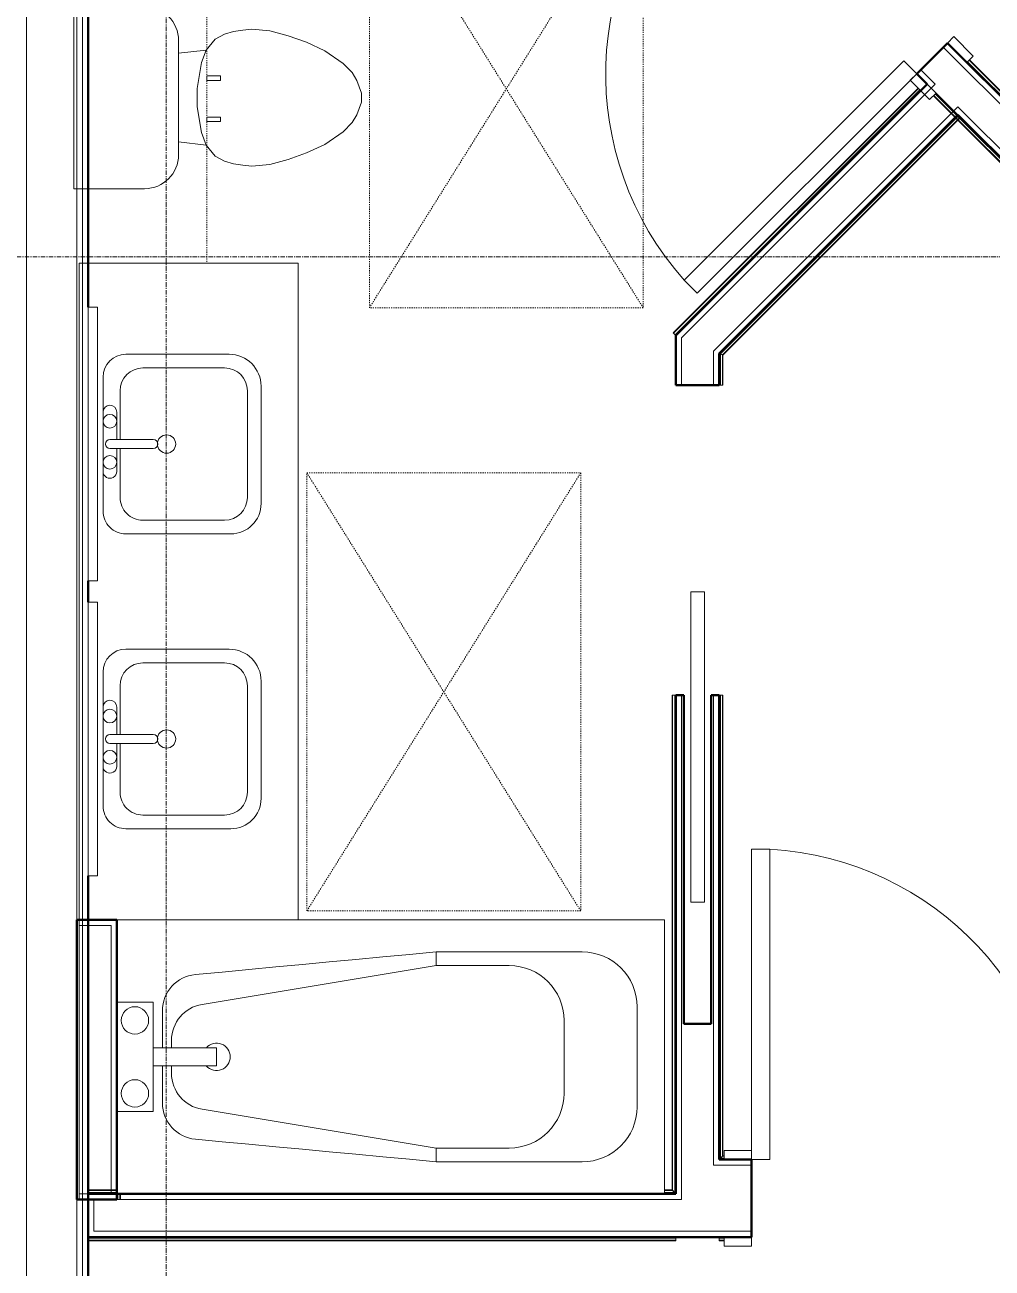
# Model space of a CAD drawing. Header units: inches. Extents: x -4218 to -1830, y 9756 to 12426.
# Drawn here: x -2515.8 to -2409.8, y 11424.4 to 11560.6 of the extents above; entities that cross this region are included whole.
import ezdxf

# ---------------------------------------------------------------- set-up
doc = ezdxf.new("R2010")
doc.units = ezdxf.units.IN
doc.header["$MEASUREMENT"] = 0
doc.linetypes.add('Dash', pattern=[0.25, 0.125, -0.125])
doc.linetypes.add('Grid Line 1_2_', pattern=[0.875, 0.5, -0.125, 0.125, -0.125])
for name, color, linetype, lineweight in [('0-1', 7, 'Continuous', 5), ('0-2', 252, 'Continuous', 9), ('A-DOOR-1', 7, 'Continuous', 9), ('A-DOOR-2', 50, 'Continuous', 20), ('A-DOOR-FRAM-1', 50, 'Continuous', 20), ('A-GENM-HDLN-1', 7, 'Dash', 9), ('A-WALL-1', 250, 'Continuous', 50), ('A-WALL-2', 10, 'Continuous', 13), ('A-WALL-3', 253, 'Continuous', 9), ('A-WALL-4', 254, 'Continuous', 9), ('A-WALL-5', 252, 'Continuous', 9), ('A-WALL-6', 7, 'Continuous', 9), ('I-WALL-1', 250, 'Continuous', 50), ('I-WALL-2', 254, 'Continuous', 9), ('I-WALL-3', 253, 'Continuous', 9), ('I-WALL-4', 252, 'Continuous', 9), ('I-WALL-5', 7, 'Continuous', 9), ('P-SANR-FIXT-1', 7, 'Continuous', 9), ('P-SANR-FIXT-2', 252, 'Continuous', 9), ('P-SANR-FIXT-3', 253, 'Continuous', 9), ('Q-CASE-1', 253, 'Continuous', 9), ('Q-CASE-2', 252, 'Continuous', 9), ('Q-CASE-3', 7, 'Continuous', 9), ('Q-CASE-5', 254, 'Continuous', 9), ('Q-CASE-6', 7, 'Dash', 9), ('S-GRID-1', 1, 'Grid Line 1_2_', 9)]:
    doc.layers.add(name, color=color, linetype=linetype, lineweight=lineweight)

# ---------------------------------------------------------------- blocks, each defined once
blk = doc.blocks.new('Basic Wall _ INT - W4BØF - _5_8 GYP - 2X4 WOOD_BATT_ - 5_8 GYP_ - ___-2683320-BACKGROUND - 1ST FLOOR')
at = {"layer": 'A-WALL-5'}
for p, q in [((-2444.75, 11526.83), (-2417.92, 11553.66)), ((-2417.67, 11553.41), (-2444.5, 11526.58)), ((-2444.79, 11526.87), (-2444.75, 11526.83)), ((-2444.7, 11526.79), (-2444.64, 11526.73)), ((-2444.52, 11526.6), (-2444.5, 11526.58))]:
    blk.add_line(p, q, dxfattribs=at)
at = {"layer": 'A-WALL-6'}
for p, q in [((-2444.79, 11526.87), (-2417.96, 11553.7)), ((-2417.76, 11553.5), (-2444.59, 11526.67)), ((-2444.59, 11526.67), (-2444.79, 11526.87)), ((-2444.53, 11526.61), (-2444.59, 11526.67)), ((-2444.5, 11526.58), (-2444.53, 11526.61))]:
    blk.add_line(p, q, dxfattribs=at)
blk = doc.blocks.new('Basic Wall _ INT - W4BØF - _5_8 GYP - 2X4 WOOD_BATT_ - 5_8 GYP_ - ___-2683319-BACKGROUND - 1ST FLOOR')
at = {"layer": 'A-WALL-3'}
for p, q in [((-2413.65, 11550.22), (-2413.57, 11550.29)), ((-2413.56, 11550.71), (-2413.52, 11550.68)), ((-2413.56, 11550.3), (-2413.5, 11550.36)), ((-2413.52, 11550.68), (-2413.52, 11550.67)), ((-2413.52, 11550.67), (-2413.52, 11550.67)), ((-2413.52, 11550.67), (-2413.31, 11550.47)), ((-2439.75, 11524.61), (-2439.72, 11524.6)), ((-2439.61, 11524.56), (-2439.55, 11524.53)), ((-2439.54, 11524.53), (-2439.4, 11524.47)), ((-2439.4, 11524.47), (-2439.34, 11524.44))]:
    blk.add_line(p, q, dxfattribs=at)
at = {"layer": 'A-WALL-4'}
for p, q in [((-2413.59, 11550.74), (-2413.6, 11550.76)), ((-2413.4, 11550.55), (-2413.46, 11550.61)), ((-2413.31, 11550.47), (-2413.36, 11550.51))]:
    blk.add_line(p, q, dxfattribs=at)
at = {"layer": 'A-WALL-5'}
for p, q in [((-2413.6, 11550.76), (-2439.75, 11524.61)), ((-2413.6, 11550.76), (-2413.57, 11550.73)), ((-2439.4, 11524.47), (-2413.65, 11550.22)), ((-2413.6, 11550.17), (-2413.53, 11550.25)), ((-2413.57, 11550.73), (-2413.56, 11550.71)), ((-2413.52, 11550.26), (-2413.46, 11550.32))]:
    blk.add_line(p, q, dxfattribs=at)
at = {"layer": 'A-WALL-6'}
for p, q in [((-2439.62, 11524.56), (-2413.52, 11550.67)), ((-2439.34, 11524.44), (-2413.6, 11550.17))]:
    blk.add_line(p, q, dxfattribs=at)
at = {"layer": 'A-WALL-6', "flags": 128}
for points in [[(-2439.62, 11524.56), (-2439.63, 11524.56), (-2439.63, 11524.57), (-2439.65, 11524.57), (-2439.66, 11524.58), (-2439.68, 11524.59), (-2439.71, 11524.6)], [(-2439.34, 11524.44), (-2439.45, 11524.49), (-2439.55, 11524.53), (-2439.6, 11524.55), (-2439.62, 11524.56)]]:
    blk.add_lwpolyline(points, dxfattribs=at)
blk = doc.blocks.new('Basic Wall _ INT - W4BØF - _5_8 GYP - 2X4 WOOD_BATT_ - 5_8 GYP_ - ___-2683322-BACKGROUND - 1ST FLOOR')
at = {"layer": 'A-WALL-3'}
for p, q in [((-2439.72, 11524.6), (-2439.75, 11524.61)), ((-2439.55, 11524.53), (-2439.61, 11524.56)), ((-2439.4, 11524.47), (-2439.54, 11524.53)), ((-2439.34, 11524.44), (-2439.4, 11524.47)), ((-2439.75, 11436.27), (-2439.72, 11436.3)), ((-2439.61, 11436.41), (-2439.55, 11436.47)), ((-2439.54, 11436.48), (-2439.4, 11436.62)), ((-2439.4, 11436.62), (-2439.34, 11436.69))]:
    blk.add_line(p, q, dxfattribs=at)
at = {"layer": 'A-WALL-5'}
for p, q in [((-2439.75, 11524.61), (-2439.75, 11521.15)), ((-2439.4, 11521.15), (-2439.4, 11524.47)), ((-2439.75, 11521.15), (-2439.72, 11521.15)), ((-2439.61, 11521.15), (-2439.55, 11521.15)), ((-2439.54, 11521.15), (-2439.4, 11521.15)), ((-2439.4, 11521.15), (-2439.34, 11521.15)), ((-2439.72, 11487.15), (-2439.75, 11487.15)), ((-2439.75, 11487.15), (-2439.75, 11436.27)), ((-2439.55, 11487.15), (-2439.61, 11487.15)), ((-2439.4, 11487.15), (-2439.54, 11487.15)), ((-2439.34, 11487.15), (-2439.4, 11487.15)), ((-2439.4, 11436.62), (-2439.4, 11487.15))]:
    blk.add_line(p, q, dxfattribs=at)
at = {"layer": 'A-WALL-6'}
for p, q in [((-2439.62, 11521.15), (-2439.62, 11524.56)), ((-2439.34, 11521.15), (-2439.34, 11524.44)), ((-2439.71, 11521.15), (-2439.75, 11521.15)), ((-2439.62, 11521.15), (-2439.71, 11521.15)), ((-2439.34, 11521.15), (-2439.62, 11521.15)), ((-2439.75, 11487.15), (-2439.71, 11487.15)), ((-2439.71, 11487.15), (-2439.62, 11487.15)), ((-2439.62, 11436.4), (-2439.62, 11487.15)), ((-2439.62, 11487.15), (-2439.34, 11487.15)), ((-2439.34, 11436.69), (-2439.34, 11487.15))]:
    blk.add_line(p, q, dxfattribs=at)
at = {"layer": 'A-WALL-6', "flags": 128}
for points in [[(-2439.71, 11524.6), (-2439.68, 11524.59), (-2439.66, 11524.58), (-2439.65, 11524.57), (-2439.63, 11524.57), (-2439.63, 11524.56), (-2439.62, 11524.56)], [(-2439.62, 11524.56), (-2439.6, 11524.55), (-2439.55, 11524.53), (-2439.45, 11524.49), (-2439.34, 11524.44)], [(-2439.62, 11436.4), (-2439.63, 11436.39), (-2439.63, 11436.39), (-2439.65, 11436.37), (-2439.66, 11436.36), (-2439.68, 11436.34), (-2439.71, 11436.31)], [(-2439.34, 11436.69), (-2439.45, 11436.57), (-2439.55, 11436.47), (-2439.6, 11436.42), (-2439.62, 11436.4)]]:
    blk.add_lwpolyline(points, dxfattribs=at)
blk = doc.blocks.new('Basic Wall _ INT - W4BØF - _5_8 GYP - 2X4 WOOD_BATT_ - 5_8 GYP_ - ___-2683321-BACKGROUND - 1ST FLOOR')
at = {"layer": 'A-WALL-3'}
for p, q in [((-2444.91, 11432.94), (-2444.85, 11432.87)), ((-2444.85, 11432.87), (-2444.7, 11432.73)), ((-2444.7, 11432.72), (-2444.64, 11432.66)), ((-2444.52, 11432.55), (-2444.5, 11432.52))]:
    blk.add_line(p, q, dxfattribs=at)
at = {"layer": 'A-WALL-5'}
for p, q in [((-2444.85, 11487.15), (-2444.91, 11487.15)), ((-2444.7, 11487.15), (-2444.85, 11487.15)), ((-2444.85, 11432.87), (-2444.85, 11487.15)), ((-2444.64, 11487.15), (-2444.7, 11487.15)), ((-2444.5, 11487.15), (-2444.52, 11487.15)), ((-2444.5, 11487.15), (-2444.5, 11432.52))]:
    blk.add_line(p, q, dxfattribs=at)
at = {"layer": 'A-WALL-6'}
for p, q in [((-2444.91, 11487.15), (-2444.62, 11487.15)), ((-2444.91, 11432.94), (-2444.91, 11487.15)), ((-2444.62, 11487.15), (-2444.62, 11432.65)), ((-2444.62, 11487.15), (-2444.54, 11487.15)), ((-2444.54, 11487.15), (-2444.5, 11487.15))]:
    blk.add_line(p, q, dxfattribs=at)
at = {"layer": 'A-WALL-6', "flags": 128}
for points in [[(-2444.62, 11432.65), (-2444.64, 11432.67), (-2444.7, 11432.72), (-2444.79, 11432.82), (-2444.91, 11432.94)], [(-2444.54, 11432.56), (-2444.56, 11432.59), (-2444.58, 11432.61), (-2444.6, 11432.62), (-2444.61, 11432.64), (-2444.62, 11432.64), (-2444.62, 11432.65)]]:
    blk.add_lwpolyline(points, dxfattribs=at)
blk = doc.blocks.new('Bath Tub - Maestro - 60_x30_-1352617-BACKGROUND - 1ST FLOOR')
at = {"layer": 'P-SANR-FIXT-1'}
for p, q in [((60, 30), (19.88, 30)), ((60, 0), (60, 30)), ((35, 26.5), (51, 26.5)), ((35, 26.5), (35, 25)), ((35, 25), (9.35, 20.74)), ((43, 25), (35, 25)), ((4, 21), (0, 21)), ((4, 16), (4, 21)), ((57, 20.5), (57, 9.5)), ((5, 16), (5, 20.04)), ((49, 11), (49, 19)), ((6, 16.8), (6, 16)), ((4, 14), (4, 16)), ((4, 16), (10.94, 16)), ((10.94, 14), (10.94, 16)), ((4, 9), (4, 14)), ((10.94, 14), (4, 14)), ((5, 9.96), (5, 14)), ((6, 14), (6, 13.2)), ((0, 9), (4, 9)), ((9.35, 9.26), (35, 5)), ((35, 3.5), (35, 5)), ((35, 5), (43, 5)), ((51, 3.5), (35, 3.5))]:
    blk.add_line(p, q, dxfattribs=at)
at = {"layer": 'P-SANR-FIXT-1', "flags": 128}
for points in [[(8.63, 24.03), (11.56, 24.3), (14.49, 24.58), (17.42, 24.85), (20.35, 25.13), (23.28, 25.4), (26.21, 25.68), (29.14, 25.95), (32.07, 26.23), (35, 26.5)], [(35, 3.5), (32.07, 3.77), (29.14, 4.05), (26.21, 4.32), (23.28, 4.6), (20.35, 4.87), (17.42, 5.15), (14.49, 5.42), (11.56, 5.7), (8.63, 5.97)]]:
    blk.add_lwpolyline(points, dxfattribs=at)
at = {"layer": 'P-SANR-FIXT-1'}
for centre, radius, start, end in [((51, 20.5), 6, 360, 90), ((43, 19), 6, 360, 90), ((9, 20.04), 4, 95.3558, 180), ((2, 19), 1.5, 360, 180), ((10, 16.8), 4, 99.4223, 180), ((2, 19), 1.5, 180, 360), ((10.94, 15), 1.5, 360, 137.9289), ((10.94, 15), 1.5, 222.0711, 360), ((2, 11), 1.5, 360, 180), ((10, 13.2), 4, 180, 260.5777), ((2, 11), 1.5, 180, 360), ((43, 11), 6, 270, 0), ((9, 9.96), 4, 180, 264.6442), ((51, 9.5), 6, 270, 360)]:
    blk.add_arc(centre, radius, start, end, dxfattribs=at)
at = {"layer": 'P-SANR-FIXT-2'}
for p, q in [((0, 30), (0, 21)), ((0, 21), (0, 9)), ((0, 9), (0, 0)), ((0, 0), (60, 0))]:
    blk.add_line(p, q, dxfattribs=at)
at = {"layer": 'P-SANR-FIXT-3'}
blk.add_line((0, 21), (0, 9), dxfattribs=at)
blk = doc.blocks.new('Toilet-Domestic-3D - Toilet-Domestic-3D-V4-BACKGROUND - 1ST FLOOR')
at = {"layer": 'P-SANR-FIXT-1'}
for p, q in [((-3.74, 10), (-2.74, 11)), ((-2.74, 11), (-1.87, 11.5)), ((-1.87, 11.5), (-0.5, 12)), ((-0.5, 12), (0.5, 12)), ((0.5, 12), (1.87, 11.5)), ((1.87, 11.5), (2.74, 11)), ((2.74, 11), (3.74, 10)), ((-5.13, 8), (-3.74, 10)), ((3.74, 10), (5.13, 8)), ((-6.06, 6), (-5.13, 8)), ((5.13, 8), (6.06, 6)), ((-6.79, 4), (-6.06, 6)), ((6.06, 6), (6.79, 4)), ((-7.33, 1.99), (-6.79, 4)), ((6.79, 4), (7.33, 1.99)), ((-7.5, 0), (-7.33, 1.99)), ((7.33, 1.99), (7.5, 0)), ((-7.41, -1), (-7.5, 0)), ((-7.24, -2), (-7.41, -1)), ((7.41, -1), (7.24, -2)), ((7.5, 0), (7.41, -1)), ((-6.97, -3), (-7.24, -2)), ((7.24, -2), (6.97, -3)), ((-6.4, -4), (-6.97, -3)), ((-5.21, -5), (-6.4, -4)), ((6.4, -4), (5.21, -5)), ((6.97, -3), (6.4, -4)), ((-3.84, -5.5), (-5.21, -5)), ((-4.86, -8.02), (-5.21, -5)), ((5.21, -5), (3.84, -5.5)), ((4.86, -8.02), (5.21, -5)), ((-1, -6), (-3.84, -5.5)), ((1, -6), (-1, -6)), ((3.84, -5.5), (1, -6)), ((6.25, -8.02), (-6.25, -8.02)), ((-9.98, -11.75), (-9.98, -17.93)), ((9.98, -17.93), (9.98, -11.75))]:
    blk.add_line(p, q, dxfattribs=at)
for centre, start, end in [((-6.25, -11.75), 90, 180), ((6.25, -11.75), 0, 90)]:
    blk.add_arc(centre, 3.73, start, end, dxfattribs=at)
at = {"layer": 'P-SANR-FIXT-2'}
for p, q in [((-9.98, -17.93), (-9.98, -19.48)), ((9.98, -19.48), (9.98, -17.93)), ((-9.98, -19.48), (9.98, -19.48))]:
    blk.add_line(p, q, dxfattribs=at)
blk = doc.blocks.new('Bath Vanity - Bath Vanity 72_-V5-BACKGROUND - 1ST FLOOR')
at = {"layer": 'Q-CASE-1'}
blk.add_line((36.74, 0), (36.74, 1), dxfattribs=at)
at = {"layer": 'Q-CASE-2'}
for p, q in [((36.74, 1), (36.74, 4.12)), ((-35.26, 1), (-35.26, 0)), ((-35.26, 0), (36.74, 0))]:
    blk.add_line(p, q, dxfattribs=at)
at = {"layer": 'Q-CASE-3'}
for p, q in [((36.74, 24), (-35.26, 24)), ((-35.26, 24), (-35.26, 1)), ((36.74, 4.12), (36.74, 24))]:
    blk.add_line(p, q, dxfattribs=at)
blk = doc.blocks.new('POCKET - FLUSH - 2-10 x 6-8-2882529-BACKGROUND - 1ST FLOOR')
at = {"layer": 'A-DOOR-2'}
for p, q in [((-39.67, 0.75), (-39.67, -0.75)), ((-5.67, 0.75), (-39.67, 0.75)), ((-5.67, -0.75), (-5.67, 0.75)), ((-39.67, -0.75), (-5.67, -0.75))]:
    blk.add_line(p, q, dxfattribs=at)
blk = doc.blocks.new('ADA Clearances - 30_x48_-1721104-BACKGROUND - 1ST FLOOR')
at = {"layer": 'A-GENM-HDLN-1'}
for p, q in [((15, 24), (-15, -24)), ((-15, 24), (15, -24)), ((-15, -24), (-15, 24)), ((-15, 24), (15, 24)), ((15, 24), (15, -24)), ((15, -24), (-15, -24))]:
    blk.add_line(p, q, dxfattribs=at)
blk = doc.blocks.new('M_Sink Vanity-Square - 500 x 440mm-V3-BACKGROUND - 1ST FLOOR')
at = {"layer": 'P-SANR-FIXT-1'}
for p, q in [((-5.72, 10.23), (7.14, 10.23)), ((-5.72, 10.23), (7.14, 10.23)), ((-5.22, 8.73), (6.46, 8.73)), ((10.46, 6.91), (10.46, -4.59)), ((10.46, 6.91), (10.46, -4.59)), ((-9.22, -4.59), (-9.22, 6.73)), ((-9.22, -4.59), (-9.22, 6.73)), ((-7.72, -2.72), (-7.72, 6.23)), ((8.96, 6.23), (8.96, -2.72)), ((0.12, -6.33), (0.12, -1.59)), ((1.12, -6.33), (1.12, -1.59)), ((0.12, -5.22), (-5.22, -5.22)), ((6.46, -5.22), (1.12, -5.22)), ((-2.88, -5.59), (0.12, -5.59)), ((1.12, -5.59), (3.62, -5.59)), ((7.96, -7.09), (-6.72, -7.09)), ((7.96, -7.09), (-6.72, -7.09)), ((3.62, -7.09), (-2.88, -7.09))]:
    blk.add_line(p, q, dxfattribs=at)
for centre, radius, start, end in [((-5.72, 6.73), 3.5, 90, 180), ((-5.72, 6.73), 3.5, 90, 180), ((7.14, 6.91), 3.32, 0, 90), ((7.14, 6.91), 3.32, 360, 90), ((-5.22, 6.23), 2.5, 90, 180), ((6.46, 6.23), 2.5, 360, 90), ((0.62, -0.13), 1, 360, 180), ((0.62, -0.13), 1, 180, 0), ((0.62, -1.59), 0.5, 360, 180), ((-5.22, -2.72), 2.5, 180, 270), ((6.46, -2.72), 2.5, 270, 360), ((-6.72, -4.59), 2.5, 180, 270), ((-6.72, -4.59), 2.5, 180, 270), ((7.96, -4.59), 2.5, 270, 0), ((7.96, -4.59), 2.5, 270, 0), ((-2.88, -6.34), 0.75, 90, 270), ((-1.88, -6.34), 0.75, 360, 180), ((-1.88, -6.34), 0.75, 180, 0), ((0.62, -6.33), 0.5, 180, 0), ((2.62, -6.34), 0.75, 0, 180), ((2.62, -6.34), 0.75, 180, 0), ((3.62, -6.34), 0.75, 270, 90)]:
    blk.add_arc(centre, radius, start, end, dxfattribs=at)
blk = doc.blocks.new('Basic Wall _ INT - W4BØF - _5_8 GYP - 2X4 WOOD_BATT_ - 5_8 GYP_ - ___-2683326-BACKGROUND - 1ST FLOOR')
at = {"layer": 'A-WALL-3'}
for p, q in [((-2487, 11631.05), (-2486.8, 11631.25)), ((-2486.07, 11630.44), (-2486.82, 11631.19)), ((-2487.09, 11630.96), (-2487.06, 11630.99)), ((-2487.06, 11630.99), (-2487, 11631.05)), ((-2487.06, 11630.93), (-2486.34, 11630.21)), ((-2486.29, 11630.17), (-2485.97, 11629.85)), ((-2485.71, 11630.08), (-2486.05, 11630.41)), ((-2440.92, 11584.79), (-2438.8, 11582.67)), ((-2414.75, 11558.63), (-2412.63, 11556.5)), ((-2359.52, 11503.4), (-2359.5, 11503.41)), ((-2359.38, 11503.45), (-2359.32, 11503.48)), ((-2359.32, 11503.48), (-2359.17, 11503.54)), ((-2359.17, 11503.54), (-2359.11, 11503.57))]:
    blk.add_line(p, q, dxfattribs=at)
at = {"layer": 'A-WALL-4'}
for p, q in [((-2486.88, 11631.17), (-2486.94, 11631.11)), ((-2486.8, 11631.25), (-2486.84, 11631.21)), ((-2487.07, 11630.98), (-2487.09, 11630.96))]:
    blk.add_line(p, q, dxfattribs=at)
at = {"layer": 'A-WALL-5'}
for p, q in [((-2486.02, 11630.48), (-2486.78, 11631.24)), ((-2486.24, 11630.29), (-2486.97, 11631.02)), ((-2485.88, 11629.93), (-2486.21, 11630.25)), ((-2485.67, 11630.12), (-2486, 11630.46)), ((-2485.94, 11629.81), (-2440.92, 11584.79)), ((-2440.67, 11585.04), (-2485.69, 11630.06)), ((-2412.63, 11556.5), (-2359.52, 11503.4)), ((-2359.17, 11503.54), (-2412.38, 11556.75))]:
    blk.add_line(p, q, dxfattribs=at)
at = {"layer": 'A-WALL-6'}
for p, q in [((-2440.83, 11584.88), (-2485.85, 11629.9)), ((-2440.62, 11585.08), (-2485.65, 11630.11)), ((-2359.4, 11503.45), (-2412.54, 11556.59)), ((-2359.11, 11503.57), (-2412.34, 11556.8))]:
    blk.add_line(p, q, dxfattribs=at)
at = {"layer": 'A-WALL-6', "flags": 128}
for points in [[(-2359.4, 11503.45), (-2359.4, 11503.45), (-2359.41, 11503.44), (-2359.42, 11503.44), (-2359.44, 11503.43), (-2359.46, 11503.42), (-2359.48, 11503.41)], [(-2359.11, 11503.57), (-2359.23, 11503.52), (-2359.32, 11503.48), (-2359.38, 11503.46), (-2359.4, 11503.45)]]:
    blk.add_lwpolyline(points, dxfattribs=at)
blk = doc.blocks.new('Basic Wall _ INT - W4BØF - _5_8 GYP - 2X4 WOOD_BATT_ - 5_8 GYP_ - ___-2683325-BACKGROUND - 1ST FLOOR')
at = {"layer": 'A-WALL-3'}
for p, q in [((-2490.74, 11627.31), (-2490.54, 11627.51)), ((-2489.55, 11626.21), (-2490.7, 11627.35)), ((-2490.54, 11627.51), (-2490.48, 11627.57)), ((-2490.48, 11627.57), (-2490.45, 11627.6)), ((-2490.45, 11627.6), (-2489.3, 11626.45)), ((-2476.9, 11613.56), (-2480.26, 11616.92)), ((-2480.01, 11617.17), (-2476.66, 11613.81)), ((-2444.28, 11581.43), (-2442.15, 11579.31)), ((-2418.11, 11555.27), (-2416.96, 11554.12)), ((-2414.29, 11550.95), (-2416.24, 11552.9)), ((-2415.99, 11553.15), (-2413.6, 11550.76)), ((-2413.85, 11550.51), (-2414.29, 11550.95)), ((-2413.64, 11550.3), (-2413.71, 11550.37)), ((-2413.56, 11550.22), (-2413.64, 11550.3)), ((-2364.69, 11501.26), (-2364.62, 11501.28)), ((-2364.62, 11501.28), (-2364.56, 11501.31)), ((-2364.53, 11501.32), (-2364.48, 11501.34)), ((-2364.48, 11501.34), (-2364.41, 11501.37)), ((-2364.3, 11501.42), (-2364.27, 11501.43))]:
    blk.add_line(p, q, dxfattribs=at)
at = {"layer": 'A-WALL-4'}
for p, q in [((-2490.7, 11627.35), (-2490.74, 11627.31)), ((-2490.59, 11627.46), (-2490.65, 11627.4)), ((-2490.45, 11627.6), (-2490.47, 11627.59)), ((-2416.96, 11554.12), (-2415.99, 11553.15))]:
    blk.add_line(p, q, dxfattribs=at)
at = {"layer": 'A-WALL-5'}
for p, q in [((-2489.59, 11626.16), (-2490.74, 11627.31)), ((-2490.54, 11627.51), (-2489.39, 11626.37)), ((-2480.97, 11617.63), (-2489.55, 11626.21)), ((-2489.3, 11626.45), (-2480.72, 11617.88)), ((-2476.95, 11613.52), (-2480.31, 11616.88)), ((-2480.08, 11617.06), (-2476.76, 11613.74)), ((-2444.52, 11581.18), (-2476.2, 11612.85)), ((-2475.95, 11613.1), (-2444.28, 11581.43)), ((-2414.34, 11550.91), (-2416.28, 11552.85)), ((-2416.08, 11553.06), (-2414.13, 11551.11)), ((-2413.9, 11550.47), (-2414.33, 11550.9)), ((-2414.13, 11551.11), (-2413.69, 11550.67)), ((-2413.6, 11550.76), (-2364.27, 11501.43)), ((-2413.69, 11550.26), (-2413.75, 11550.32)), ((-2413.6, 11550.17), (-2413.69, 11550.26)), ((-2364.62, 11501.28), (-2413.56, 11550.22))]:
    blk.add_line(p, q, dxfattribs=at)
at = {"layer": 'A-WALL-6'}
for p, q in [((-2481.01, 11617.58), (-2489.59, 11626.16)), ((-2489.39, 11626.37), (-2480.81, 11617.79)), ((-2444.57, 11581.14), (-2476.24, 11612.81)), ((-2476.04, 11613.01), (-2444.36, 11581.34)), ((-2413.69, 11550.67), (-2364.4, 11501.38)), ((-2364.69, 11501.26), (-2413.6, 11550.17))]:
    blk.add_line(p, q, dxfattribs=at)
at = {"layer": 'A-WALL-6', "flags": 128}
for points in [[(-2364.4, 11501.38), (-2364.42, 11501.37), (-2364.48, 11501.34), (-2364.57, 11501.31), (-2364.69, 11501.26)], [(-2364.32, 11501.41), (-2364.34, 11501.4), (-2364.36, 11501.39), (-2364.37, 11501.39), (-2364.39, 11501.38), (-2364.4, 11501.38), (-2364.4, 11501.38)]]:
    blk.add_lwpolyline(points, dxfattribs=at)
blk = doc.blocks.new('SWING - SINGLE - FLUSH - 2-10 x 6-8 - PRIVACY-3199405-BACKGROUND - 1ST FLOOR')
at = {"layer": 'A-DOOR-1'}
blk.add_arc((17, -2.38), 34.07, 180, 266.6343, dxfattribs=at)
at = {"layer": 'A-DOOR-2'}
for p, q in [((15, -2.38), (15, -36.38)), ((17, -2.38), (15, -2.38)), ((17, -2.38), (17, -36.38)), ((17, -36.38), (15, -36.38))]:
    blk.add_line(p, q, dxfattribs=at)
at = {"layer": 'A-DOOR-FRAM-1'}
for p, q in [((-20, 2.37), (-20, 3.37)), ((-20, 3.37), (-17, 3.37)), ((-17, 3.37), (-17, 2.37)), ((17, 2.37), (17, 3.37)), ((17, 3.37), (20, 3.37)), ((20, 3.37), (20, 2.37)), ((-17, 2.37), (-20, 2.37)), ((20, 2.37), (17, 2.37)), ((-20, -2.38), (-17, -2.38)), ((-20, -3.38), (-20, -2.38)), ((-17, -2.38), (-17, -3.38)), ((17, -2.38), (20, -2.38)), ((17, -3.38), (17, -2.38)), ((20, -2.38), (20, -3.38)), ((-17, -3.38), (-20, -3.38)), ((20, -3.38), (17, -3.38))]:
    blk.add_line(p, q, dxfattribs=at)
blk = doc.blocks.new('Basic Wall _ INT - W4BØF - _5_8 GYP - 2X4 WOOD_BATT_ - 5_8 GYP_ - ___-2695076-BACKGROUND - 1ST FLOOR')
at = {"layer": 'A-WALL-3'}
for p, q in [((-2508.87, 11427.77), (-2508.87, 11427.75)), ((-2508.87, 11427.63), (-2508.87, 11427.57)), ((-2508.87, 11427.57), (-2508.87, 11427.42)), ((-2508.87, 11427.42), (-2508.87, 11427.36))]:
    blk.add_line(p, q, dxfattribs=at)
at = {"layer": 'A-WALL-5'}
for p, q in [((-2508.87, 11427.73), (-2508.87, 11427.77)), ((-2508.87, 11427.77), (-2444.5, 11427.77)), ((-2508.87, 11427.71), (-2508.87, 11427.73)), ((-2508.87, 11427.65), (-2508.87, 11427.71)), ((-2508.87, 11427.36), (-2508.87, 11427.65)), ((-2444.5, 11427.42), (-2508.87, 11427.42)), ((-2444.5, 11427.75), (-2444.5, 11427.77)), ((-2444.5, 11427.57), (-2444.5, 11427.63)), ((-2444.5, 11427.42), (-2444.5, 11427.57)), ((-2444.5, 11427.36), (-2444.5, 11427.42))]:
    blk.add_line(p, q, dxfattribs=at)
at = {"layer": 'A-WALL-6'}
for p, q in [((-2508.87, 11427.65), (-2444.5, 11427.65)), ((-2444.5, 11427.36), (-2508.87, 11427.36)), ((-2444.5, 11427.77), (-2444.5, 11427.73)), ((-2444.5, 11427.73), (-2444.5, 11427.65)), ((-2444.5, 11427.65), (-2444.5, 11427.36))]:
    blk.add_line(p, q, dxfattribs=at)
blk = doc.blocks.new('Basic Wall _ INT - W4BØF - _5_8 GYP - 2X4 WOOD_BATT_ - 5_8 GYP_ - ___-2695077-BACKGROUND - 1ST FLOOR')
at = {"layer": 'A-WALL-3'}
for p, q in [((-2508.87, 11432.65), (-2508.87, 11432.94)), ((-2506.37, 11432.87), (-2508.87, 11432.87)), ((-2508.87, 11432.56), (-2508.87, 11432.65)), ((-2508.87, 11432.52), (-2508.87, 11432.56)), ((-2505.75, 11432.87), (-2506.37, 11432.87)), ((-2506.37, 11432.52), (-2505.75, 11432.52)), ((-2444.85, 11432.87), (-2444.91, 11432.94)), ((-2444.7, 11432.73), (-2444.85, 11432.87)), ((-2444.64, 11432.66), (-2444.7, 11432.72)), ((-2444.5, 11432.52), (-2444.52, 11432.55))]:
    blk.add_line(p, q, dxfattribs=at)
at = {"layer": 'A-WALL-4'}
for p, q in [((-2508.87, 11432.94), (-2508.87, 11432.87)), ((-2508.87, 11432.87), (-2508.87, 11432.73)), ((-2508.87, 11432.72), (-2508.87, 11432.66)), ((-2508.87, 11432.55), (-2508.87, 11432.52)), ((-2508.87, 11432.52), (-2506.37, 11432.52))]:
    blk.add_line(p, q, dxfattribs=at)
at = {"layer": 'A-WALL-5'}
for p, q in [((-2506.37, 11432.94), (-2508.87, 11432.94)), ((-2506.37, 11432.65), (-2508.87, 11432.65)), ((-2505.75, 11432.94), (-2506.37, 11432.94)), ((-2505.75, 11432.65), (-2506.37, 11432.65)), ((-2444.85, 11432.87), (-2445.75, 11432.87)), ((-2445.75, 11432.52), (-2444.5, 11432.52))]:
    blk.add_line(p, q, dxfattribs=at)
at = {"layer": 'A-WALL-6'}
for p, q in [((-2444.91, 11432.94), (-2445.75, 11432.94)), ((-2444.62, 11432.65), (-2445.75, 11432.65))]:
    blk.add_line(p, q, dxfattribs=at)
at = {"layer": 'A-WALL-6', "flags": 128}
for points in [[(-2444.91, 11432.94), (-2444.79, 11432.82), (-2444.7, 11432.72), (-2444.64, 11432.67), (-2444.62, 11432.65)], [(-2444.62, 11432.65), (-2444.62, 11432.64), (-2444.61, 11432.64), (-2444.6, 11432.62), (-2444.58, 11432.61), (-2444.56, 11432.59), (-2444.54, 11432.56)]]:
    blk.add_lwpolyline(points, dxfattribs=at)
blk = doc.blocks.new('SWING - SINGLE - FLUSH - 2-10 x 6-8 - PRIVACY-3199419-BACKGROUND - 1ST FLOOR')
at = {"layer": 'A-DOOR-1'}
blk.add_arc((17, -4.25), 34.07, 180, 266.6343, dxfattribs=at)
at = {"layer": 'A-DOOR-2'}
for p, q in [((15, -4.25), (15, -38.26)), ((17, -4.25), (15, -4.25)), ((17, -4.25), (17, -38.26)), ((17, -38.26), (15, -38.26))]:
    blk.add_line(p, q, dxfattribs=at)
at = {"layer": 'A-DOOR-FRAM-1'}
for p, q in [((-20, 4.25), (-20, 5.25)), ((-20, 5.25), (-17, 5.25)), ((-17, 4.25), (-20, 4.25)), ((-17, 5.25), (-17, 4.25)), ((17, 4.25), (17, 5.25)), ((17, 5.25), (20, 5.25)), ((20, 4.25), (17, 4.25)), ((20, 5.25), (20, 4.25)), ((-20, -4.25), (-17, -4.25)), ((-20, -5.25), (-20, -4.25)), ((-17, -5.25), (-20, -5.25)), ((-17, -4.25), (-17, -5.25)), ((17, -4.25), (20, -4.25)), ((17, -5.25), (17, -4.25)), ((20, -5.25), (17, -5.25)), ((20, -4.25), (20, -5.25))]:
    blk.add_line(p, q, dxfattribs=at)
blk = doc.blocks.new('Basic Wall _ INT - W8BØF - _5_8 GYP - 2X8 WOOD_BATT_ - 5_8 GYP_ - ___-2704764-BACKGROUND - 1ST FLOOR')
at = {"layer": 'I-WALL-3'}
for p, q in [((-2439.72, 11436.3), (-2439.75, 11436.27)), ((-2439.55, 11436.47), (-2439.61, 11436.41)), ((-2439.4, 11436.62), (-2439.54, 11436.48)), ((-2439.34, 11436.69), (-2439.4, 11436.62)), ((-2364.62, 11436.62), (-2364.69, 11436.69)), ((-2364.48, 11436.48), (-2364.62, 11436.62)), ((-2364.41, 11436.41), (-2364.48, 11436.47)), ((-2364.27, 11436.27), (-2364.3, 11436.3)), ((-2402.2, 11436.27), (-2399.2, 11436.27))]:
    blk.add_line(p, q, dxfattribs=at)
at = {"layer": 'I-WALL-4'}
for p, q in [((-2439.2, 11436.62), (-2439.4, 11436.62)), ((-2364.62, 11436.62), (-2399.2, 11436.62)), ((-2439.75, 11436.27), (-2439.2, 11436.27)), ((-2399.2, 11436.27), (-2364.27, 11436.27))]:
    blk.add_line(p, q, dxfattribs=at)
at = {"layer": 'I-WALL-5'}
for p, q in [((-2439.2, 11436.4), (-2439.62, 11436.4)), ((-2439.2, 11436.69), (-2439.34, 11436.69)), ((-2364.69, 11436.69), (-2399.2, 11436.69)), ((-2364.4, 11436.4), (-2399.2, 11436.4))]:
    blk.add_line(p, q, dxfattribs=at)
at = {"layer": 'I-WALL-5', "flags": 128}
for points in [[(-2439.71, 11436.31), (-2439.68, 11436.34), (-2439.66, 11436.36), (-2439.65, 11436.37), (-2439.63, 11436.39), (-2439.63, 11436.39), (-2439.62, 11436.4)], [(-2439.62, 11436.4), (-2439.6, 11436.42), (-2439.55, 11436.47), (-2439.45, 11436.57), (-2439.34, 11436.69)], [(-2364.69, 11436.69), (-2364.57, 11436.57), (-2364.48, 11436.47), (-2364.42, 11436.42), (-2364.4, 11436.4)], [(-2364.4, 11436.4), (-2364.4, 11436.39), (-2364.39, 11436.39), (-2364.37, 11436.37), (-2364.36, 11436.36), (-2364.34, 11436.34), (-2364.32, 11436.31)]]:
    blk.add_lwpolyline(points, dxfattribs=at)
blk = doc.blocks.new('Basic Wall _ INT - W8BØF - _5_8 GYP - 2X8 WOOD_BATT_ - 5_8 GYP_ - ___-2699372-BACKGROUND - 1ST FLOOR')
at = {"layer": 'I-WALL-3'}
for p, q in [((-2402.2, 11427.77), (-2399.2, 11427.77)), ((-2364.52, 11427.53), (-2364.48, 11427.57)), ((-2364.48, 11427.57), (-2364.41, 11427.63)), ((-2364.3, 11427.75), (-2364.27, 11427.77))]:
    blk.add_line(p, q, dxfattribs=at)
at = {"layer": 'I-WALL-4'}
for p, q in [((-2439.75, 11427.77), (-2439.75, 11427.75)), ((-2439.75, 11427.77), (-2439.2, 11427.77)), ((-2439.75, 11427.63), (-2439.75, 11427.57)), ((-2439.75, 11427.57), (-2439.75, 11427.42)), ((-2439.75, 11427.42), (-2439.75, 11427.36)), ((-2439.2, 11427.42), (-2439.75, 11427.42)), ((-2399.2, 11427.77), (-2364.27, 11427.77)), ((-2365.27, 11427.42), (-2399.2, 11427.42))]:
    blk.add_line(p, q, dxfattribs=at)
at = {"layer": 'I-WALL-5'}
for p, q in [((-2439.75, 11427.73), (-2439.75, 11427.77)), ((-2439.75, 11427.65), (-2439.75, 11427.73)), ((-2439.75, 11427.65), (-2439.2, 11427.65)), ((-2439.75, 11427.36), (-2439.75, 11427.65)), ((-2439.2, 11427.36), (-2439.75, 11427.36)), ((-2399.2, 11427.65), (-2364.4, 11427.65)), ((-2365.27, 11427.36), (-2399.2, 11427.36))]:
    blk.add_line(p, q, dxfattribs=at)
at = {"layer": 'I-WALL-5', "flags": 128}
for points in [[(-2364.4, 11427.65), (-2364.42, 11427.63), (-2364.48, 11427.57), (-2364.52, 11427.53)], [(-2364.32, 11427.73), (-2364.34, 11427.71), (-2364.36, 11427.69), (-2364.37, 11427.67), (-2364.39, 11427.66), (-2364.4, 11427.65), (-2364.4, 11427.65)]]:
    blk.add_lwpolyline(points, dxfattribs=at)
blk = doc.blocks.new('300 Series Wall Hung Cabinet_326 - 36_-2909953-BACKGROUND - 1ST FLOOR')
at = {"layer": 'Q-CASE-3'}
for p, q in [((-2.01, 14.69), (-2.5, 14.69)), ((-2.5, 14.69), (-2.5, 13.19)), ((-2.01, 13.19), (-2.01, 14.69)), ((2.49, 14.69), (2, 14.69)), ((2, 14.69), (2, 13.19)), ((2.49, 13.19), (2.49, 14.69)), ((-2.01, 13.19), (-2.5, 13.19)), ((2.49, 13.19), (2, 13.19))]:
    blk.add_line(p, q, dxfattribs=at)
at = {"layer": 'Q-CASE-6'}
for p, q in [((-18, 0.19), (-18, 13.19)), ((-18, 13.19), (18, 13.19)), ((18, 13.19), (18, 0.19)), ((18, 0.19), (-18, 0.19))]:
    blk.add_line(p, q, dxfattribs=at)
blk = doc.blocks.new('BATHROOM MIRROR - BATHROOM MIRROR 30_-2860221-BACKGROUND - 1ST FLOOR')
at = {"layer": 'Q-CASE-3'}
for p, q in [((-14.26, -23), (15.74, -23)), ((-14.26, -23), (-14.26, -24)), ((15.74, -24), (15.74, -23)), ((15.74, -24), (-14.26, -24))]:
    blk.add_line(p, q, dxfattribs=at)
at = {"layer": 'Q-CASE-5'}
blk.add_line((12.74, -24), (-11.26, -24), dxfattribs=at)
blk = doc.blocks.new('Basic Wall _ INT - W4FØF - INT - _5_8 GYP - 2X4 WOOD_BATT__ - ___-3105809-BACKGROUND - 1ST FLOOR')
at = {"layer": 'A-WALL-3'}
for p, q in [((-2505.75, 11432.52), (-2505.75, 11431.92)), ((-2505.4, 11431.92), (-2505.4, 11432.52)), ((-2505.71, 11431.9), (-2505.75, 11431.9)), ((-2505.65, 11431.9), (-2505.71, 11431.9)), ((-2505.63, 11431.9), (-2505.65, 11431.9)), ((-2505.62, 11431.9), (-2505.63, 11431.9)), ((-2505.55, 11431.9), (-2505.62, 11431.9)), ((-2505.34, 11431.9), (-2505.55, 11431.9))]:
    blk.add_line(p, q, dxfattribs=at)
at = {"layer": 'A-WALL-4'}
for p, q in [((-2505.75, 11431.9), (-2505.72, 11431.9)), ((-2505.61, 11431.9), (-2505.55, 11431.9)), ((-2505.54, 11431.9), (-2505.4, 11431.9)), ((-2505.4, 11431.9), (-2505.34, 11431.9))]:
    blk.add_line(p, q, dxfattribs=at)
at = {"layer": 'A-WALL-5'}
for p, q in [((-2505.62, 11431.92), (-2505.62, 11432.52)), ((-2505.34, 11431.93), (-2505.34, 11432.52))]:
    blk.add_line(p, q, dxfattribs=at)
blk = doc.blocks.new('CTR - 1st Phase - Unit Layouts_rvt-1-BACKGROUND - 1ST FLOOR')
at = {"layer": 'A-WALL-1'}
for p, q in [((-2414.75, 11558.63), (-2418.11, 11555.27)), ((-2359.52, 11503.4), (-2414.75, 11558.63)), ((-2418.11, 11555.27), (-2416.96, 11554.12)), ((-2416.96, 11554.12), (-2444.5, 11526.58)), ((-2439.75, 11524.61), (-2413.6, 11550.76)), ((-2413.6, 11550.76), (-2364.27, 11501.43)), ((-2444.5, 11526.58), (-2444.5, 11521.15)), ((-2439.75, 11521.15), (-2439.75, 11524.61)), ((-2444.5, 11521.15), (-2443.22, 11521.15)), ((-2443.22, 11521.15), (-2439.75, 11521.15)), ((-2444.5, 11487.15), (-2444.5, 11432.52)), ((-2443.62, 11487.15), (-2444.5, 11487.15)), ((-2443.62, 11451.15), (-2443.62, 11487.15)), ((-2439.75, 11487.15), (-2440.62, 11487.15)), ((-2440.62, 11487.15), (-2440.62, 11451.15)), ((-2439.75, 11436.27), (-2439.75, 11487.15)), ((-2510.12, 11462.52), (-2510.12, 11431.9)), ((-2509.87, 11462.52), (-2510.12, 11462.52)), ((-2506.37, 11462.52), (-2509.87, 11462.52)), ((-2505.75, 11462.52), (-2506.37, 11462.52)), ((-2505.75, 11431.9), (-2505.75, 11462.52)), ((-2440.62, 11451.15), (-2443.62, 11451.15)), ((-2444.5, 11432.52), (-2508.87, 11432.52)), ((-2508.87, 11432.52), (-2508.87, 11431.9)), ((-2510.12, 11431.9), (-2509.87, 11431.9)), ((-2509.87, 11431.9), (-2506.37, 11431.9)), ((-2508.87, 11431.9), (-2508.87, 11428.4)), ((-2506.37, 11431.9), (-2505.75, 11431.9)), ((-2508.87, 11428.4), (-2508.87, 11427.77)), ((-2508.87, 11427.77), (-2444.5, 11427.77)), ((-2444.5, 11427.77), (-2440.37, 11427.77)), ((-2440.37, 11427.77), (-2439.75, 11427.77))]:
    blk.add_line(p, q, dxfattribs=at)
at = {"layer": 'A-WALL-2'}
for p, q in [((-2360.15, 11503.14), (-2415.2, 11558.18)), ((-2416.08, 11554.12), (-2417.67, 11555.71)), ((-2443.87, 11526.32), (-2416.52, 11553.68)), ((-2416.08, 11554.12), (-2416.52, 11553.68)), ((-2440.37, 11524.87), (-2414.05, 11551.2)), ((-2413.6, 11551.64), (-2414.05, 11551.2)), ((-2363.65, 11501.69), (-2413.6, 11551.64)), ((-2443.87, 11521.37), (-2443.87, 11526.32)), ((-2440.37, 11523.99), (-2440.37, 11524.87)), ((-2440.37, 11521.15), (-2440.37, 11523.99)), ((-2443.87, 11521.15), (-2443.87, 11521.37)), ((-2443.87, 11431.9), (-2443.87, 11487.15)), ((-2440.37, 11435.65), (-2440.37, 11487.15)), ((-2509.87, 11461.9), (-2509.87, 11462.52)), ((-2509.87, 11461.9), (-2509.87, 11462.52)), ((-2509.87, 11432.52), (-2509.87, 11461.9)), ((-2506.37, 11461.9), (-2509.87, 11461.9)), ((-2506.37, 11432.52), (-2506.37, 11461.9)), ((-2439.75, 11435.65), (-2440.37, 11435.65)), ((-2436.2, 11435.65), (-2439.75, 11435.65)), ((-2509.87, 11431.9), (-2509.87, 11432.52)), ((-2509.87, 11432.52), (-2506.37, 11432.52)), ((-2509.87, 11431.9), (-2509.87, 11432.52)), ((-2508.25, 11431.9), (-2508.25, 11428.4)), ((-2444.5, 11431.9), (-2508.25, 11431.9)), ((-2443.87, 11431.9), (-2444.5, 11431.9)), ((-2444.5, 11428.4), (-2508.25, 11428.4)), ((-2443.87, 11428.4), (-2444.5, 11428.4)), ((-2440.37, 11428.4), (-2443.87, 11428.4)), ((-2439.75, 11428.4), (-2440.37, 11428.4)), ((-2436.2, 11428.4), (-2439.75, 11428.4))]:
    blk.add_line(p, q, dxfattribs=at)
at = {"layer": 'A-WALL-3'}
for p, q in [((-2359.52, 11503.4), (-2412.63, 11556.5)), ((-2417.67, 11553.41), (-2444.5, 11526.58)), ((-2439.75, 11524.61), (-2413.9, 11550.47)), ((-2413.31, 11550.47), (-2364.27, 11501.43)), ((-2439.75, 11521.15), (-2439.75, 11524.61)), ((-2444.5, 11487.15), (-2444.5, 11432.52)), ((-2439.75, 11436.27), (-2439.75, 11487.15)), ((-2510.12, 11462.52), (-2509.87, 11462.52)), ((-2444.5, 11432.52), (-2445.75, 11432.52)), ((-2508.87, 11431.9), (-2510.12, 11431.9)), ((-2508.87, 11427.77), (-2508.87, 11431.9)), ((-2508.87, 11427.77), (-2444.5, 11427.77))]:
    blk.add_line(p, q, dxfattribs=at)
at = {"layer": 'A-WALL-4'}
for p, q in [((-2412.63, 11556.5), (-2414.75, 11558.63)), ((-2413.9, 11550.47), (-2413.82, 11550.54)), ((-2413.81, 11550.55), (-2413.75, 11550.61)), ((-2413.46, 11550.61), (-2413.31, 11550.47)), ((-2510.12, 11462.52), (-2510.12, 11431.9)), ((-2508.87, 11432.34), (-2508.87, 11432.52)), ((-2506.37, 11432.52), (-2508.87, 11432.52)), ((-2508.87, 11431.9), (-2508.87, 11432.32)), ((-2505.75, 11432.52), (-2506.37, 11432.52)), ((-2505.75, 11431.92), (-2505.75, 11432.52)), ((-2505.75, 11431.9), (-2508.87, 11431.9))]:
    blk.add_line(p, q, dxfattribs=at)
at = {"layer": 'A-WALL-5'}
for p, q in [((-2418.11, 11555.27), (-2414.75, 11558.63)), ((-2444.5, 11521.15), (-2444.5, 11526.58)), ((-2443.22, 11521.15), (-2444.5, 11521.15)), ((-2439.75, 11521.15), (-2443.22, 11521.15)), ((-2444.5, 11487.15), (-2443.62, 11487.15)), ((-2443.62, 11487.15), (-2443.62, 11451.15)), ((-2440.62, 11451.15), (-2440.62, 11487.15)), ((-2440.62, 11487.15), (-2439.75, 11487.15)), ((-2443.62, 11451.15), (-2440.62, 11451.15)), ((-2439.75, 11427.77), (-2444.5, 11427.77))]:
    blk.add_line(p, q, dxfattribs=at)
at = {"layer": 'I-WALL-1'}
for p, q in [((-2436.2, 11436.27), (-2439.75, 11436.27)), ((-2436.2, 11427.77), (-2436.2, 11436.27)), ((-2439.75, 11427.77), (-2436.2, 11427.77))]:
    blk.add_line(p, q, dxfattribs=at)
at = {"layer": 'I-WALL-3'}
for p, q in [((-2439.2, 11436.27), (-2439.75, 11436.27)), ((-2439.75, 11427.77), (-2439.2, 11427.77))]:
    blk.add_line(p, q, dxfattribs=at)
at = {"layer": 'I-WALL-4'}
blk.add_line((-2436.2, 11436.27), (-2436.2, 11427.77), dxfattribs=at)
at = {"layer": '0-2'}
for name, p in [('Basic Wall _ INT - W4BØF - _5_8 GYP - 2X4 WOOD_BATT_ - 5_8 GYP_ - ___-2683326-BACKGROUND - 1ST FLOOR', (0, 0)), ('Basic Wall _ INT - W4BØF - _5_8 GYP - 2X4 WOOD_BATT_ - 5_8 GYP_ - ___-2683325-BACKGROUND - 1ST FLOOR', (0, 0)), ('Basic Wall _ INT - W4BØF - _5_8 GYP - 2X4 WOOD_BATT_ - 5_8 GYP_ - ___-2683320-BACKGROUND - 1ST FLOOR', (0, 0)), ('Basic Wall _ INT - W4BØF - _5_8 GYP - 2X4 WOOD_BATT_ - 5_8 GYP_ - ___-2683319-BACKGROUND - 1ST FLOOR', (0, 0)), ('Basic Wall _ INT - W4BØF - _5_8 GYP - 2X4 WOOD_BATT_ - 5_8 GYP_ - ___-2683322-BACKGROUND - 1ST FLOOR', (0, 0)), ('Basic Wall _ INT - W4BØF - _5_8 GYP - 2X4 WOOD_BATT_ - 5_8 GYP_ - ___-2683321-BACKGROUND - 1ST FLOOR', (0, 0)), ('Bath Tub - Maestro - 60_x30_-1352617-BACKGROUND - 1ST FLOOR', (-2505.75, 11432.52)), ('Basic Wall _ INT - W8BØF - _5_8 GYP - 2X8 WOOD_BATT_ - 5_8 GYP_ - ___-2704764-BACKGROUND - 1ST FLOOR', (0, 0)), ('Basic Wall _ INT - W4BØF - _5_8 GYP - 2X4 WOOD_BATT_ - 5_8 GYP_ - ___-2695077-BACKGROUND - 1ST FLOOR', (0, 0)), ('Basic Wall _ INT - W4FØF - INT - _5_8 GYP - 2X4 WOOD_BATT__ - ___-3105809-BACKGROUND - 1ST FLOOR', (0, 0)), ('Basic Wall _ INT - W4BØF - _5_8 GYP - 2X4 WOOD_BATT_ - 5_8 GYP_ - ___-2695076-BACKGROUND - 1ST FLOOR', (0, 0)), ('Basic Wall _ INT - W8BØF - _5_8 GYP - 2X8 WOOD_BATT_ - 5_8 GYP_ - ___-2699372-BACKGROUND - 1ST FLOOR', (0, 0))]:
    blk.add_blockref(name, p, dxfattribs=at)
for name, p, rotation in [('SWING - SINGLE - FLUSH - 2-10 x 6-8 - PRIVACY-3199405-BACKGROUND - 1ST FLOOR', (-2428.45, 11568.97), 314.9999999999929), ('ADA Clearances - 30_x48_-1721104-BACKGROUND - 1ST FLOOR', (-2463.07, 11553.61), 180), ('300 Series Wall Hung Cabinet_326 - 36_-2909953-BACKGROUND - 1ST FLOOR', (-2509.06, 11552.52), 269.9999999999993), ('Toilet-Domestic-3D - Toilet-Domestic-3D-V4-BACKGROUND - 1ST FLOOR', (-2490.95, 11552.65), 269.9999999999818), ('Bath Vanity - Bath Vanity 72_-V5-BACKGROUND - 1ST FLOOR', (-2509.87, 11499.26), 269.9999999999824), ('BATHROOM MIRROR - BATHROOM MIRROR 30_-2860221-BACKGROUND - 1ST FLOOR', (-2484.87, 11515.42), 269.9999999999999), ('M_Sink Vanity-Square - 500 x 440mm-V3-BACKGROUND - 1ST FLOOR', (-2500.16, 11515.3), 270.000000000005), ('ADA Clearances - 30_x48_-1721104-BACKGROUND - 1ST FLOOR', (-2469.92, 11487.52), 180), ('POCKET - FLUSH - 2-10 x 6-8-2882529-BACKGROUND - 1ST FLOOR', (-2442.12, 11504.15), 89.99999999999356), ('BATHROOM MIRROR - BATHROOM MIRROR 30_-2860221-BACKGROUND - 1ST FLOOR', (-2484.87, 11483.1), 269.9999999999999), ('M_Sink Vanity-Square - 500 x 440mm-V3-BACKGROUND - 1ST FLOOR', (-2500.16, 11482.98), 270.000000000005), ('SWING - SINGLE - FLUSH - 2-10 x 6-8 - PRIVACY-3199419-BACKGROUND - 1ST FLOOR', (-2419.2, 11432.02), 180)]:
    blk.add_blockref(name, p, dxfattribs=dict(at, rotation=rotation))
blk = doc.blocks.new('CTR - 1st Phase - Common Walls_rvt-1-BACKGROUND - 1ST FLOOR')
at = {"layer": 'A-WALL-2'}
for p, q in [((-2515.62, 11285.54), (-2515.62, 11640.61)), ((-2510.12, 11285.54), (-2510.12, 11640.61)), ((-2509.5, 11285.54), (-2509.5, 11640.61))]:
    blk.add_line(p, q, dxfattribs=at)
at = {"layer": 'I-WALL-1'}
for p, q in [((-2508.87, 11529.68), (-2508.87, 11640.61)), ((-2508.87, 11497.36), (-2508.87, 11499.68)), ((-2508.87, 11285.54), (-2508.87, 11467.36))]:
    blk.add_line(p, q, dxfattribs=at)
at = {"layer": 'I-WALL-2'}
for p, q in [((-2508.87, 11432.67), (-2508.87, 11432.94)), ((-2508.87, 11432.34), (-2508.87, 11432.52)), ((-2508.87, 11431.9), (-2508.87, 11432.32))]:
    blk.add_line(p, q, dxfattribs=at)
at = {"layer": 'I-WALL-3'}
for p, q in [((-2508.87, 11461.9), (-2508.87, 11462.52)), ((-2508.87, 11432.94), (-2508.87, 11461.89)), ((-2508.87, 11427.77), (-2508.87, 11431.9)), ((-2508.87, 11427.36), (-2508.87, 11427.63))]:
    blk.add_line(p, q, dxfattribs=at)
at = {"layer": 'I-WALL-4'}
for p, q in [((-2508.87, 11534.52), (-2508.87, 11542.67)), ((-2508.87, 11285.54), (-2508.87, 11427.36))]:
    blk.add_line(p, q, dxfattribs=at)

msp = doc.modelspace()

# ---------------------------------------------------------------- linework, layer by layer
at = {"layer": 'S-GRID-1'}
for p, q in [((-2500.32, 9836.18), (-2500.32, 12376.81)), ((-1830.2, 11535.19), (-4168.71, 11535.19))]:
    msp.add_line(p, q, dxfattribs=at)

# ---------------------------------------------------------------- block references
at = {"layer": '0-1'}
for name in ['CTR - 1st Phase - Unit Layouts_rvt-1-BACKGROUND - 1ST FLOOR', 'CTR - 1st Phase - Common Walls_rvt-1-BACKGROUND - 1ST FLOOR']:
    msp.add_blockref(name, (0, 0), dxfattribs=at)

doc.saveas('drawing.dxf')
